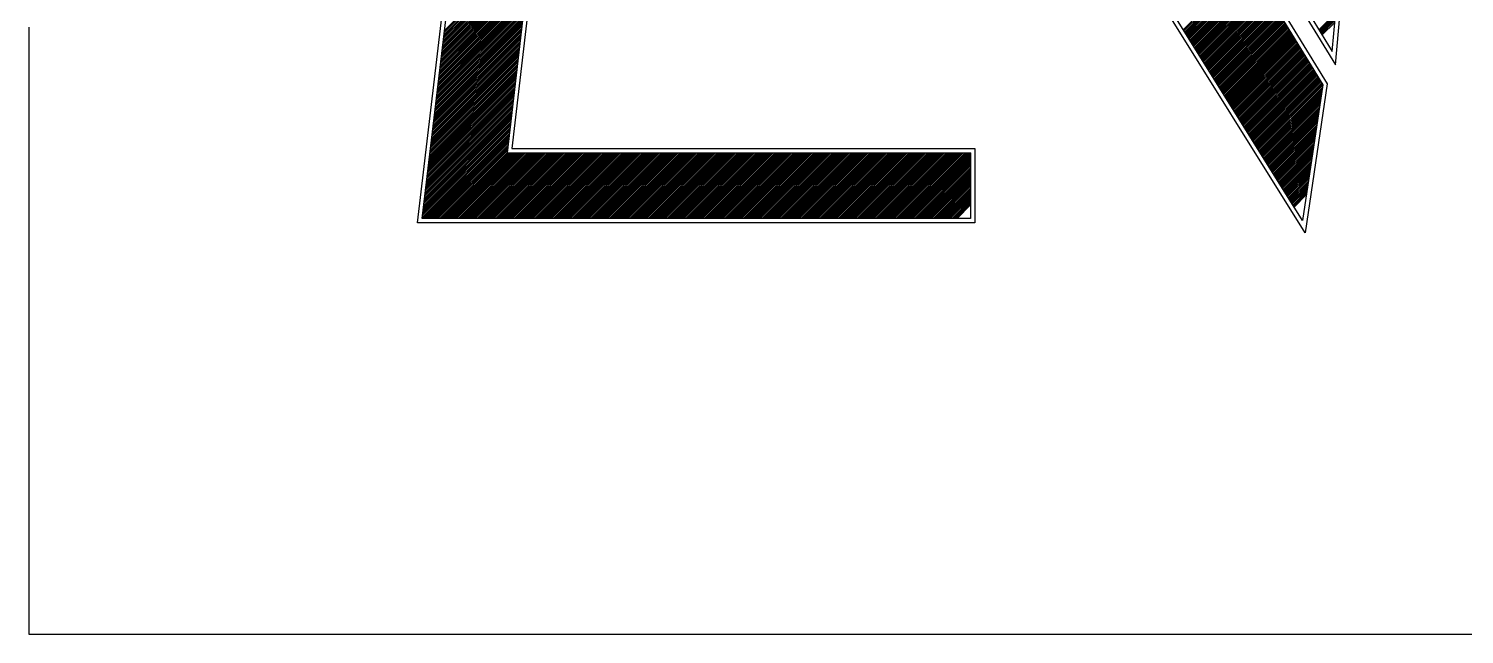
# Model space of a CAD drawing. Extents: x 3196 to 9141, y -1880 to 2325.
# Drawn here: x 8795 to 8854.8, y -1244.6 to -1219.4 of the extents above; entities that cross this region are included whole.
import ezdxf

# ---------------------------------------------------------------- set-up
doc = ezdxf.new("R2010")
doc.units = 0
doc.header["$MEASUREMENT"] = 0
doc.layers.add('1', color=1, linetype='CONTINUOUS')
doc.layers.add('10', color=10, linetype='CONTINUOUS')

msp = doc.modelspace()

# ---------------------------------------------------------------- linework, layer by layer
at = {"layer": '1', "linetype": 'Continuous'}
for p, q in [((8812.315568, -1219.510185), (8815.942968, -1215.882785)), ((8812.325068, -1219.429985), (8815.952318, -1215.802735)), ((8812.239468, -1220.151935), (8815.868218, -1216.523185)), ((8812.249018, -1220.071735), (8815.877568, -1216.443135)), ((8812.258518, -1219.991485), (8815.886918, -1216.363085)), ((8812.268018, -1219.911285), (8815.896268, -1216.283035)), ((8812.277518, -1219.831035), (8815.905618, -1216.202985)), ((8812.287018, -1219.750835), (8815.914918, -1216.122935)), ((8812.296518, -1219.670635), (8815.924268, -1216.042885)), ((8812.306068, -1219.590385), (8815.933618, -1215.962835)), ((8812.172918, -1220.713485), (8815.802818, -1217.083585)), ((8812.182418, -1220.633235), (8815.812168, -1217.003535)), ((8812.191968, -1220.553035), (8815.821518, -1216.923485)), ((8812.201468, -1220.472785), (8815.830868, -1216.843435)), ((8812.210968, -1220.392585), (8815.840168, -1216.763385)), ((8812.220468, -1220.312385), (8815.849518, -1216.683285)), ((8812.229968, -1220.232135), (8815.858868, -1216.603235)), ((8843.123268, -1219.390935), (8845.854968, -1216.659185)), ((8843.150418, -1219.434485), (8845.881818, -1216.703085)), ((8843.177568, -1219.478035), (8845.908618, -1216.746985)), ((8843.204718, -1219.521585), (8845.935418, -1216.790885)), ((8843.231868, -1219.565135), (8845.962268, -1216.834735)), ((8843.259068, -1219.608685), (8845.989068, -1216.878635)), ((8843.286218, -1219.652235), (8846.015868, -1216.922535)), ((8843.313368, -1219.695785), (8846.042718, -1216.966435)), ((8843.340518, -1219.739335), (8846.069518, -1217.010335)), ((8843.367668, -1219.782885), (8846.096318, -1217.054235)), ((8843.394818, -1219.826435), (8846.123168, -1217.098135)), ((8812.096868, -1221.355185), (8815.728068, -1217.723985)), ((8812.106368, -1221.274985), (8815.737418, -1217.643935)), ((8812.115868, -1221.194785), (8815.746768, -1217.563885)), ((8812.125418, -1221.114535), (8815.756118, -1217.483835)), ((8812.134918, -1221.034335), (8815.765468, -1217.403785)), ((8812.144418, -1220.954135), (8815.774768, -1217.323735)), ((8812.153918, -1220.873885), (8815.784118, -1217.243685)), ((8812.163418, -1220.793685), (8815.793468, -1217.163635)), ((8843.422018, -1219.869985), (8846.149968, -1217.142035)), ((8843.449168, -1219.913535), (8846.176768, -1217.185935)), ((8843.476318, -1219.957085), (8846.203618, -1217.229785)), ((8843.503468, -1220.000635), (8846.230418, -1217.273685)), ((8843.530618, -1220.044185), (8846.257218, -1217.317585)), ((8843.557768, -1220.087735), (8846.284068, -1217.361485)), ((8843.584918, -1220.131285), (8846.310868, -1217.405385)), ((8843.612118, -1220.174885), (8846.337668, -1217.449285)), ((8843.639268, -1220.218435), (8846.364518, -1217.493185)), ((8843.666418, -1220.261985), (8846.391318, -1217.537085)), ((8843.693568, -1220.305535), (8846.418118, -1217.580935)), ((8843.720718, -1220.349085), (8846.444968, -1217.624835)), ((8843.747868, -1220.392635), (8846.471768, -1217.668735)), ((8843.775068, -1220.436185), (8846.498568, -1217.712635)), ((8812.030318, -1221.916735), (8815.662668, -1218.284385)), ((8812.039818, -1221.836535), (8815.672018, -1218.204335)), ((8812.049318, -1221.756285), (8815.681368, -1218.124285)), ((8812.058818, -1221.676085), (8815.690718, -1218.044235)), ((8812.068368, -1221.595885), (8815.700018, -1217.964185)), ((8812.077868, -1221.515635), (8815.709368, -1217.884135)), ((8812.087368, -1221.435435), (8815.718718, -1217.804085)), ((8843.802218, -1220.479735), (8846.525418, -1217.756535)), ((8843.829368, -1220.523285), (8846.552218, -1217.800435)), ((8843.856518, -1220.566835), (8846.579018, -1217.844335)), ((8843.883668, -1220.610385), (8846.605868, -1217.888235)), ((8843.910818, -1220.653935), (8846.632668, -1217.932135)), ((8843.938018, -1220.697485), (8846.659468, -1217.975985)), ((8843.965168, -1220.741035), (8846.686318, -1218.019885)), ((8843.992318, -1220.784585), (8846.713118, -1218.063785)), ((8844.019468, -1220.828135), (8846.739918, -1218.107685)), ((8844.046618, -1220.871685), (8846.766768, -1218.151585)), ((8844.073768, -1220.915235), (8846.793568, -1218.195485)), ((8844.100918, -1220.958835), (8846.820368, -1218.239385)), ((8844.128118, -1221.002385), (8846.847218, -1218.283285)), ((8811.963768, -1222.478285), (8815.597268, -1218.844785)), ((8811.973268, -1222.398035), (8815.606618, -1218.764735)), ((8811.982768, -1222.317835), (8815.615968, -1218.684635)), ((8811.992268, -1222.237635), (8815.625318, -1218.604585)), ((8812.001768, -1222.157385), (8815.634618, -1218.524535)), ((8812.011318, -1222.077185), (8815.643968, -1218.444485)), ((8812.020818, -1221.996935), (8815.653318, -1218.364435)), ((8844.155268, -1221.045935), (8846.874018, -1218.327185)), ((8844.182418, -1221.089485), (8846.900818, -1218.371035)), ((8844.209568, -1221.133035), (8846.927668, -1218.414935)), ((8844.236718, -1221.176585), (8846.954468, -1218.458835)), ((8844.263868, -1221.220135), (8846.981268, -1218.502735)), ((8844.291068, -1221.263685), (8847.008068, -1218.546635)), ((8844.318218, -1221.307235), (8847.034918, -1218.590535)), ((8844.345368, -1221.350785), (8847.061718, -1218.634435)), ((8844.372518, -1221.394335), (8847.088518, -1218.678335)), ((8844.399668, -1221.437885), (8847.115368, -1218.722235)), ((8844.426818, -1221.481435), (8847.142168, -1218.766085)), ((8844.454018, -1221.524985), (8847.168968, -1218.809985)), ((8844.481168, -1221.568535), (8847.195818, -1218.853885)), ((8844.508318, -1221.612085), (8847.222618, -1218.897785)), ((8848.775818, -1219.395185), (8849.469618, -1218.701385)), ((8848.802718, -1219.439035), (8849.462868, -1218.778885)), ((8848.829618, -1219.482835), (8849.456118, -1218.856335)), ((8811.887718, -1223.120035), (8815.522518, -1219.485185)), ((8811.897218, -1223.039785), (8815.531868, -1219.405135)), ((8811.906718, -1222.959585), (8815.541218, -1219.325085)), ((8811.916218, -1222.879385), (8815.550568, -1219.245035)), ((8811.925718, -1222.799135), (8815.559868, -1219.164985)), ((8811.935218, -1222.718935), (8815.569218, -1219.084935)), ((8811.944768, -1222.638685), (8815.578568, -1219.004885)), ((8811.954268, -1222.558485), (8815.587918, -1218.924835)), ((8844.535468, -1221.655635), (8847.249418, -1218.941685)), ((8844.562618, -1221.699185), (8847.276268, -1218.985585)), ((8844.589768, -1221.742785), (8847.303068, -1219.029485)), ((8844.616968, -1221.786335), (8847.329868, -1219.073385)), ((8844.644118, -1221.829885), (8847.356718, -1219.117285)), ((8844.671268, -1221.873435), (8847.383518, -1219.161135)), ((8844.698418, -1221.916985), (8847.410318, -1219.205035)), ((8844.725568, -1221.960535), (8847.437168, -1219.248935)), ((8844.752718, -1222.004085), (8847.463968, -1219.292835)), ((8844.779868, -1222.047635), (8847.490768, -1219.336735)), ((8844.807068, -1222.091185), (8847.517618, -1219.380635)), ((8844.834218, -1222.134735), (8847.544418, -1219.424535)), ((8844.861368, -1222.178285), (8847.571218, -1219.468435)), ((8844.888518, -1222.221835), (8847.598068, -1219.512335)), ((8848.856468, -1219.526685), (8849.449368, -1218.933835)), ((8848.883368, -1219.570485), (8849.442568, -1219.011285)), ((8848.910268, -1219.614335), (8849.435818, -1219.088735)), ((8811.821168, -1223.681535), (8815.457118, -1220.045585)), ((8811.830668, -1223.601335), (8815.466468, -1219.965535)), ((8811.840168, -1223.521085), (8815.475818, -1219.885485)), ((8811.849668, -1223.440885), (8815.485168, -1219.805435)), ((8811.859168, -1223.360685), (8815.494468, -1219.725335)), ((8811.868668, -1223.280435), (8815.503818, -1219.645285)), ((8811.878168, -1223.200235), (8815.513168, -1219.565235)), ((8844.915668, -1222.265385), (8847.624868, -1219.556185)), ((8844.942818, -1222.308935), (8847.651668, -1219.600085)), ((8844.970018, -1222.352485), (8847.678518, -1219.643985)), ((8844.997168, -1222.396035), (8847.705318, -1219.687885)), ((8845.024318, -1222.439585), (8847.732118, -1219.731785)), ((8845.051468, -1222.483135), (8847.758968, -1219.775685)), ((8845.078618, -1222.526735), (8847.785768, -1219.819585)), ((8845.105768, -1222.570285), (8847.812568, -1219.863485)), ((8845.132968, -1222.613835), (8847.839418, -1219.907385)), ((8845.160118, -1222.657385), (8847.866218, -1219.951235)), ((8845.187268, -1222.700935), (8847.893018, -1219.995135)), ((8845.214418, -1222.744485), (8847.919868, -1220.039035)), ((8845.241568, -1222.788035), (8847.946668, -1220.082935)), ((8811.745068, -1224.323285), (8815.382368, -1220.685985)), ((8811.754568, -1224.243085), (8815.391718, -1220.605935)), ((8811.764118, -1224.162835), (8815.401068, -1220.525885)), ((8811.773618, -1224.082635), (8815.410418, -1220.445835)), ((8811.783118, -1224.002435), (8815.419718, -1220.365785)), ((8811.792618, -1223.922185), (8815.429068, -1220.285735)), ((8811.802118, -1223.841985), (8815.438418, -1220.205685)), ((8811.811618, -1223.761785), (8815.447768, -1220.125635)), ((8845.268718, -1222.831585), (8847.973468, -1220.126835)), ((8845.295868, -1222.875135), (8848.000318, -1220.170735)), ((8845.323068, -1222.918685), (8848.027118, -1220.214635)), ((8845.350218, -1222.962235), (8848.053918, -1220.258535)), ((8845.377368, -1223.005785), (8848.080768, -1220.302435)), ((8845.404518, -1223.049335), (8848.107568, -1220.346285)), ((8845.431668, -1223.092885), (8848.134368, -1220.390185)), ((8845.458818, -1223.136435), (8848.161168, -1220.434085)), ((8845.486018, -1223.179985), (8848.188018, -1220.477985)), ((8845.513168, -1223.223535), (8848.214818, -1220.521885)), ((8845.540318, -1223.267085), (8848.241618, -1220.565785)), ((8845.567468, -1223.310685), (8848.268468, -1220.609685)), ((8845.594618, -1223.354235), (8848.295268, -1220.653585)), ((8845.621768, -1223.397785), (8848.322068, -1220.697485)), ((8811.678518, -1224.884835), (8815.316968, -1221.246385)), ((8811.688018, -1224.804585), (8815.326318, -1221.166335)), ((8811.697518, -1224.724385), (8815.335668, -1221.086285)), ((8811.707068, -1224.644185), (8815.345018, -1221.006235)), ((8811.716568, -1224.563935), (8815.354318, -1220.926185)), ((8811.726068, -1224.483735), (8815.363668, -1220.846135)), ((8811.735568, -1224.403535), (8815.373018, -1220.766085)), ((8845.648968, -1223.441335), (8848.348918, -1220.741335)), ((8845.676118, -1223.484885), (8848.375718, -1220.785235)), ((8845.703268, -1223.528435), (8848.402518, -1220.829135)), ((8845.730418, -1223.571985), (8848.429368, -1220.873035)), ((8845.757568, -1223.615535), (8848.456168, -1220.916935)), ((8845.784718, -1223.659085), (8848.482968, -1220.960835)), ((8845.811868, -1223.702635), (8848.509818, -1221.004735)), ((8845.839068, -1223.746185), (8848.536618, -1221.048635)), ((8845.866218, -1223.789735), (8848.563418, -1221.092535)), ((8845.893368, -1223.833285), (8848.590268, -1221.136385)), ((8845.920518, -1223.876835), (8848.617068, -1221.180285)), ((8845.947668, -1223.920385), (8848.643868, -1221.224185)), ((8845.974818, -1223.963935), (8848.670718, -1221.268085)), ((8846.002018, -1224.007485), (8848.697518, -1221.311985)), ((8811.602468, -1225.526585), (8815.242218, -1221.886835)), ((8811.611968, -1225.446335), (8815.251568, -1221.806785)), ((8811.621468, -1225.366135), (8815.260918, -1221.726685)), ((8811.630968, -1225.285935), (8815.270268, -1221.646635)), ((8811.640518, -1225.205685), (8815.279568, -1221.566585)), ((8811.650018, -1225.125485), (8815.288918, -1221.486535)), ((8811.659518, -1225.045285), (8815.298268, -1221.406485)), ((8811.669018, -1224.965035), (8815.307618, -1221.326435)), ((8846.029168, -1224.051035), (8848.724318, -1221.355885)), ((8846.056318, -1224.094635), (8848.751168, -1221.399785)), ((8846.083468, -1224.138185), (8848.777968, -1221.443685)), ((8846.110618, -1224.181735), (8848.804768, -1221.487585)), ((8846.137768, -1224.225285), (8848.831618, -1221.531435)), ((8846.164968, -1224.268835), (8848.858418, -1221.575335)), ((8846.192118, -1224.312385), (8848.885218, -1221.619235)), ((8846.219268, -1224.355935), (8848.912068, -1221.663135)), ((8846.246418, -1224.399485), (8848.938868, -1221.707035)), ((8846.273568, -1224.443035), (8848.915168, -1221.801435)), ((8846.300718, -1224.486585), (8848.902768, -1221.884535)), ((8811.535918, -1226.088085), (8815.176818, -1222.447185)), ((8811.545418, -1226.007885), (8815.186168, -1222.367135)), ((8811.554918, -1225.927685), (8815.195518, -1222.287085)), ((8811.564418, -1225.847435), (8815.204868, -1222.207035)), ((8811.573918, -1225.767235), (8815.214168, -1222.126985)), ((8811.583468, -1225.687035), (8815.223518, -1222.046935)), ((8811.592968, -1225.606785), (8815.232868, -1221.966885)), ((8846.327868, -1224.530135), (8848.890368, -1221.967635)), ((8846.355068, -1224.573685), (8848.877968, -1222.050785)), ((8846.382218, -1224.617235), (8848.865568, -1222.133885)), ((8846.409368, -1224.660785), (8848.853168, -1222.216985)), ((8846.436518, -1224.704335), (8848.840768, -1222.300085)), ((8846.463668, -1224.747885), (8848.828418, -1222.383185)), ((8846.490818, -1224.791435), (8848.816018, -1222.466285)), ((8811.459868, -1226.729835), (8815.102068, -1223.087635)), ((8811.469368, -1226.649635), (8815.111418, -1223.007585)), ((8811.478868, -1226.569435), (8815.120768, -1222.927535)), ((8811.488368, -1226.489185), (8815.130118, -1222.847485)), ((8811.497868, -1226.408985), (8815.139418, -1222.767435)), ((8811.507368, -1226.328735), (8815.148768, -1222.687335)), ((8811.516868, -1226.248535), (8815.158118, -1222.607285)), ((8811.526418, -1226.168335), (8815.167468, -1222.527235)), ((8846.518018, -1224.834985), (8848.803618, -1222.549385)), ((8846.545168, -1224.878585), (8848.791218, -1222.632485)), ((8846.572318, -1224.922135), (8848.778818, -1222.715585)), ((8846.599468, -1224.965685), (8848.766418, -1222.798735)), ((8846.626618, -1225.009235), (8848.754018, -1222.881835)), ((8846.653768, -1225.052785), (8848.741618, -1222.964935)), ((8846.680968, -1225.096335), (8848.729218, -1223.048035)), ((8811.402818, -1227.211185), (8815.046018, -1223.567935)), ((8811.412318, -1227.130935), (8815.055368, -1223.487885)), ((8811.416868, -1227.267785), (8815.036668, -1223.647985)), ((8811.421818, -1227.050735), (8815.064718, -1223.407835)), ((8811.431318, -1226.970485), (8815.074018, -1223.327785)), ((8811.440818, -1226.890285), (8815.083368, -1223.247735)), ((8811.450318, -1226.810085), (8815.092718, -1223.167685)), ((8846.708118, -1225.139885), (8848.716818, -1223.131135)), ((8846.735268, -1225.183435), (8848.704468, -1223.214235)), ((8846.762418, -1225.226985), (8848.692068, -1223.297335)), ((8846.789568, -1225.270535), (8848.679668, -1223.380435)), ((8846.816718, -1225.314085), (8848.667268, -1223.463535)), ((8846.843868, -1225.357635), (8848.654868, -1223.546685)), ((8846.871068, -1225.401185), (8848.642468, -1223.629785)), ((8811.487568, -1227.267785), (8815.027318, -1223.728035)), ((8811.558318, -1227.267785), (8815.017968, -1223.808135)), ((8811.629018, -1227.267785), (8815.008618, -1223.888185)), ((8811.699718, -1227.267785), (8814.999318, -1223.968235)), ((8811.770418, -1227.267785), (8814.989968, -1224.048285)), ((8811.841168, -1227.267785), (8814.980618, -1224.128335)), ((8811.911868, -1227.267785), (8814.971268, -1224.208385)), ((8811.982568, -1227.267785), (8814.961918, -1224.288435)), ((8846.898218, -1225.444735), (8848.630068, -1223.712885)), ((8846.925368, -1225.488285), (8848.617668, -1223.795985)), ((8846.952518, -1225.531835), (8848.605268, -1223.879085)), ((8846.979668, -1225.575385), (8848.592868, -1223.962185)), ((8847.006818, -1225.618935), (8848.580518, -1224.045285)), ((8847.034018, -1225.662485), (8848.568118, -1224.128385)), ((8847.061168, -1225.706085), (8848.555718, -1224.211535)), ((8847.088318, -1225.749635), (8848.543318, -1224.294635)), ((8812.053268, -1227.267785), (8814.952568, -1224.368485)), ((8812.123968, -1227.267785), (8814.943218, -1224.448535)), ((8812.194718, -1227.267785), (8814.933868, -1224.528585)), ((8812.265418, -1227.267785), (8814.999368, -1224.533835)), ((8812.336118, -1227.267785), (8815.070068, -1224.533835)), ((8812.406818, -1227.267785), (8815.140768, -1224.533835)), ((8812.477518, -1227.267785), (8815.211468, -1224.533835)), ((8812.548268, -1227.267785), (8815.282168, -1224.533835)), ((8812.618968, -1227.267785), (8815.352918, -1224.533835)), ((8812.689668, -1227.267785), (8815.423618, -1224.533835)), ((8812.760368, -1227.267785), (8815.494318, -1224.533835)), ((8812.831118, -1227.267785), (8815.565018, -1224.533835)), ((8812.901818, -1227.267785), (8815.635718, -1224.533835)), ((8812.972518, -1227.267785), (8815.706468, -1224.533835)), ((8813.043218, -1227.267785), (8815.777168, -1224.533835)), ((8813.113918, -1227.267785), (8815.847868, -1224.533835)), ((8813.184668, -1227.267785), (8815.918568, -1224.533835)), ((8813.255368, -1227.267785), (8815.989318, -1224.533835)), ((8813.326068, -1227.267785), (8816.060018, -1224.533835)), ((8813.396768, -1227.267785), (8816.130718, -1224.533835)), ((8813.467468, -1227.267785), (8816.201418, -1224.533835)), ((8813.538218, -1227.267785), (8816.272118, -1224.533835)), ((8813.608918, -1227.267785), (8816.342868, -1224.533835)), ((8813.679618, -1227.267785), (8816.413568, -1224.533835)), ((8813.750318, -1227.267785), (8816.484268, -1224.533835)), ((8813.821018, -1227.267785), (8816.554968, -1224.533835)), ((8813.891768, -1227.267785), (8816.625668, -1224.533835)), ((8813.962468, -1227.267785), (8816.696418, -1224.533835)), ((8814.033168, -1227.267785), (8816.767118, -1224.533835)), ((8814.103868, -1227.267785), (8816.837818, -1224.533835)), ((8814.174618, -1227.267785), (8816.908518, -1224.533835)), ((8814.245318, -1227.267785), (8816.979268, -1224.533835)), ((8814.316018, -1227.267785), (8817.049968, -1224.533835)), ((8814.386718, -1227.267785), (8817.120668, -1224.533835)), ((8814.457418, -1227.267785), (8817.191368, -1224.533835)), ((8814.528168, -1227.267785), (8817.262068, -1224.533835)), ((8814.598868, -1227.267785), (8817.332818, -1224.533835)), ((8814.669568, -1227.267785), (8817.403518, -1224.533835)), ((8814.740268, -1227.267785), (8817.474218, -1224.533835)), ((8814.810968, -1227.267785), (8817.544918, -1224.533835)), ((8814.881718, -1227.267785), (8817.615618, -1224.533835)), ((8814.952418, -1227.267785), (8817.686368, -1224.533835)), ((8815.023118, -1227.267785), (8817.757068, -1224.533835)), ((8815.093818, -1227.267785), (8817.827768, -1224.533835)), ((8815.164568, -1227.267785), (8817.898468, -1224.533835)), ((8815.235268, -1227.267785), (8817.969168, -1224.533835)), ((8815.305968, -1227.267785), (8818.039918, -1224.533835)), ((8815.376668, -1227.267785), (8818.110618, -1224.533835)), ((8815.447368, -1227.267785), (8818.181318, -1224.533835)), ((8815.518118, -1227.267785), (8818.252018, -1224.533835)), ((8815.588818, -1227.267785), (8818.322768, -1224.533835)), ((8815.659518, -1227.267785), (8818.393468, -1224.533835)), ((8815.730218, -1227.267785), (8818.464168, -1224.533835)), ((8815.800918, -1227.267785), (8818.534868, -1224.533835)), ((8815.871668, -1227.267785), (8818.605568, -1224.533835)), ((8815.942368, -1227.267785), (8818.676318, -1224.533835)), ((8816.013068, -1227.267785), (8818.747018, -1224.533835)), ((8816.083768, -1227.267785), (8818.817718, -1224.533835)), ((8816.154518, -1227.267785), (8818.888418, -1224.533835)), ((8816.225218, -1227.267785), (8818.959118, -1224.533835)), ((8816.295918, -1227.267785), (8819.029868, -1224.533835)), ((8816.366618, -1227.267785), (8819.100568, -1224.533835)), ((8816.437318, -1227.267785), (8819.171268, -1224.533835)), ((8816.508068, -1227.267785), (8819.241968, -1224.533835)), ((8816.578768, -1227.267785), (8819.312718, -1224.533835)), ((8816.649468, -1227.267785), (8819.383418, -1224.533835)), ((8816.720168, -1227.267785), (8819.454118, -1224.533835)), ((8816.790868, -1227.267785), (8819.524818, -1224.533835)), ((8816.861618, -1227.267785), (8819.595518, -1224.533835)), ((8816.932318, -1227.267785), (8819.666268, -1224.533835)), ((8817.003018, -1227.267785), (8819.736968, -1224.533835)), ((8817.073718, -1227.267785), (8819.807668, -1224.533835)), ((8817.144468, -1227.267785), (8819.878368, -1224.533835)), ((8817.215168, -1227.267785), (8819.949068, -1224.533835)), ((8817.285868, -1227.267785), (8820.019818, -1224.533835)), ((8817.356568, -1227.267785), (8820.090518, -1224.533835)), ((8817.427268, -1227.267785), (8820.161218, -1224.533835)), ((8817.498018, -1227.267785), (8820.231918, -1224.533835)), ((8817.568718, -1227.267785), (8820.302668, -1224.533835)), ((8817.639418, -1227.267785), (8820.373368, -1224.533835)), ((8817.710118, -1227.267785), (8820.444068, -1224.533835)), ((8817.780818, -1227.267785), (8820.514768, -1224.533835)), ((8817.851568, -1227.267785), (8820.585468, -1224.533835)), ((8817.922268, -1227.267785), (8820.656218, -1224.533835)), ((8817.992968, -1227.267785), (8820.726918, -1224.533835)), ((8818.063668, -1227.267785), (8820.797618, -1224.533835)), ((8818.134418, -1227.267785), (8820.868318, -1224.533835)), ((8818.205118, -1227.267785), (8820.939018, -1224.533835)), ((8818.275818, -1227.267785), (8821.009768, -1224.533835)), ((8818.346518, -1227.267785), (8821.080468, -1224.533835)), ((8818.417218, -1227.267785), (8821.151168, -1224.533835)), ((8818.487968, -1227.267785), (8821.221868, -1224.533835)), ((8818.558668, -1227.267785), (8821.292618, -1224.533835)), ((8818.629368, -1227.267785), (8821.363318, -1224.533835)), ((8818.700068, -1227.267785), (8821.434018, -1224.533835)), ((8818.770768, -1227.267785), (8821.504718, -1224.533835)), ((8818.841518, -1227.267785), (8821.575418, -1224.533835)), ((8818.912218, -1227.267785), (8821.646168, -1224.533835)), ((8818.982918, -1227.267785), (8821.716868, -1224.533835)), ((8819.053618, -1227.267785), (8821.787568, -1224.533835)), ((8819.124368, -1227.267785), (8821.858268, -1224.533835)), ((8819.195068, -1227.267785), (8821.928968, -1224.533835)), ((8819.265768, -1227.267785), (8821.999718, -1224.533835)), ((8819.336468, -1227.267785), (8822.070418, -1224.533835)), ((8819.407168, -1227.267785), (8822.141118, -1224.533835)), ((8819.477918, -1227.267785), (8822.211818, -1224.533835)), ((8819.548618, -1227.267785), (8822.282568, -1224.533835)), ((8819.619318, -1227.267785), (8822.353268, -1224.533835)), ((8819.690018, -1227.267785), (8822.423968, -1224.533835)), ((8819.760718, -1227.267785), (8822.494668, -1224.533835)), ((8819.831468, -1227.267785), (8822.565368, -1224.533835)), ((8819.902168, -1227.267785), (8822.636118, -1224.533835)), ((8819.972868, -1227.267785), (8822.706818, -1224.533835)), ((8820.043568, -1227.267785), (8822.777518, -1224.533835)), ((8820.114268, -1227.267785), (8822.848218, -1224.533835)), ((8820.185018, -1227.267785), (8822.918918, -1224.533835)), ((8820.255718, -1227.267785), (8822.989668, -1224.533835)), ((8820.326418, -1227.267785), (8823.060368, -1224.533835)), ((8820.397118, -1227.267785), (8823.131068, -1224.533835)), ((8820.467868, -1227.267785), (8823.201768, -1224.533835)), ((8820.538568, -1227.267785), (8823.272518, -1224.533835)), ((8820.609268, -1227.267785), (8823.343218, -1224.533835)), ((8820.679968, -1227.267785), (8823.413918, -1224.533835)), ((8820.750668, -1227.267785), (8823.484618, -1224.533835)), ((8820.821418, -1227.267785), (8823.555318, -1224.533835)), ((8820.892118, -1227.267785), (8823.626068, -1224.533835)), ((8820.962818, -1227.267785), (8823.696768, -1224.533835)), ((8821.033518, -1227.267785), (8823.767468, -1224.533835)), ((8821.104218, -1227.267785), (8823.838168, -1224.533835)), ((8821.174968, -1227.267785), (8823.908868, -1224.533835)), ((8821.245668, -1227.267785), (8823.979618, -1224.533835)), ((8821.316368, -1227.267785), (8824.050318, -1224.533835)), ((8821.387068, -1227.267785), (8824.121018, -1224.533835)), ((8821.457818, -1227.267785), (8824.191718, -1224.533835)), ((8821.528518, -1227.267785), (8824.262468, -1224.533835)), ((8821.599218, -1227.267785), (8824.333168, -1224.533835)), ((8821.669918, -1227.267785), (8824.403868, -1224.533835)), ((8821.740618, -1227.267785), (8824.474568, -1224.533835)), ((8821.811368, -1227.267785), (8824.545268, -1224.533835)), ((8821.882068, -1227.267785), (8824.616018, -1224.533835)), ((8821.952768, -1227.267785), (8824.686718, -1224.533835)), ((8822.023468, -1227.267785), (8824.757418, -1224.533835)), ((8822.094168, -1227.267785), (8824.828118, -1224.533835)), ((8822.164918, -1227.267785), (8824.898818, -1224.533835)), ((8822.235618, -1227.267785), (8824.969568, -1224.533835)), ((8822.306318, -1227.267785), (8825.040268, -1224.533835)), ((8822.377018, -1227.267785), (8825.110968, -1224.533835)), ((8822.447768, -1227.267785), (8825.181668, -1224.533835)), ((8822.518468, -1227.267785), (8825.252368, -1224.533835)), ((8822.589168, -1227.267785), (8825.323118, -1224.533835)), ((8822.659868, -1227.267785), (8825.393818, -1224.533835)), ((8822.730568, -1227.267785), (8825.464518, -1224.533835)), ((8822.801318, -1227.267785), (8825.535218, -1224.533835)), ((8822.872018, -1227.267785), (8825.605968, -1224.533835)), ((8822.942718, -1227.267785), (8825.676668, -1224.533835)), ((8823.013418, -1227.267785), (8825.747368, -1224.533835)), ((8823.084118, -1227.267785), (8825.818068, -1224.533835)), ((8823.154868, -1227.267785), (8825.888768, -1224.533835)), ((8823.225568, -1227.267785), (8825.959518, -1224.533835)), ((8823.296268, -1227.267785), (8826.030218, -1224.533835)), ((8823.366968, -1227.267785), (8826.100918, -1224.533835)), ((8823.437718, -1227.267785), (8826.171618, -1224.533835)), ((8823.508418, -1227.267785), (8826.242318, -1224.533835)), ((8823.579118, -1227.267785), (8826.313068, -1224.533835)), ((8823.649818, -1227.267785), (8826.383768, -1224.533835)), ((8823.720518, -1227.267785), (8826.454468, -1224.533835)), ((8823.791268, -1227.267785), (8826.525168, -1224.533835)), ((8823.861968, -1227.267785), (8826.595918, -1224.533835)), ((8823.932668, -1227.267785), (8826.666618, -1224.533835)), ((8824.003368, -1227.267785), (8826.737318, -1224.533835)), ((8824.074068, -1227.267785), (8826.808018, -1224.533835)), ((8824.144818, -1227.267785), (8826.878718, -1224.533835)), ((8824.215518, -1227.267785), (8826.949468, -1224.533835)), ((8824.286218, -1227.267785), (8827.020168, -1224.533835)), ((8824.356918, -1227.267785), (8827.090868, -1224.533835)), ((8824.427668, -1227.267785), (8827.161568, -1224.533835)), ((8824.498368, -1227.267785), (8827.232268, -1224.533835)), ((8824.569068, -1227.267785), (8827.303018, -1224.533835)), ((8824.639768, -1227.267785), (8827.373718, -1224.533835)), ((8824.710468, -1227.267785), (8827.444418, -1224.533835)), ((8824.781218, -1227.267785), (8827.515118, -1224.533835)), ((8824.851918, -1227.267785), (8827.585868, -1224.533835)), ((8824.922618, -1227.267785), (8827.656568, -1224.533835)), ((8824.993318, -1227.267785), (8827.727268, -1224.533835)), ((8825.064018, -1227.267785), (8827.797968, -1224.533835)), ((8825.134768, -1227.267785), (8827.868668, -1224.533835)), ((8825.205468, -1227.267785), (8827.939418, -1224.533835)), ((8825.276168, -1227.267785), (8828.010118, -1224.533835)), ((8825.346868, -1227.267785), (8828.080818, -1224.533835)), ((8825.417618, -1227.267785), (8828.151518, -1224.533835)), ((8825.488318, -1227.267785), (8828.222218, -1224.533835)), ((8825.559018, -1227.267785), (8828.292968, -1224.533835)), ((8825.629718, -1227.267785), (8828.363668, -1224.533835)), ((8825.700418, -1227.267785), (8828.434368, -1224.533835)), ((8825.771168, -1227.267785), (8828.505068, -1224.533835)), ((8825.841868, -1227.267785), (8828.575818, -1224.533835)), ((8825.912568, -1227.267785), (8828.646518, -1224.533835)), ((8825.983268, -1227.267785), (8828.717218, -1224.533835)), ((8826.053968, -1227.267785), (8828.787918, -1224.533835)), ((8826.124718, -1227.267785), (8828.858618, -1224.533835)), ((8826.195418, -1227.267785), (8828.929368, -1224.533835)), ((8826.266118, -1227.267785), (8829.000068, -1224.533835)), ((8826.336818, -1227.267785), (8829.070768, -1224.533835)), ((8826.407568, -1227.267785), (8829.141468, -1224.533835)), ((8826.478268, -1227.267785), (8829.212168, -1224.533835)), ((8826.548968, -1227.267785), (8829.282918, -1224.533835)), ((8826.619668, -1227.267785), (8829.353618, -1224.533835)), ((8826.690368, -1227.267785), (8829.424318, -1224.533835)), ((8826.761118, -1227.267785), (8829.495018, -1224.533835)), ((8826.831818, -1227.267785), (8829.565768, -1224.533835)), ((8826.902518, -1227.267785), (8829.636468, -1224.533835)), ((8826.973218, -1227.267785), (8829.707168, -1224.533835)), ((8827.043918, -1227.267785), (8829.777868, -1224.533835)), ((8827.114668, -1227.267785), (8829.848568, -1224.533835)), ((8827.185368, -1227.267785), (8829.919318, -1224.533835)), ((8827.256068, -1227.267785), (8829.990018, -1224.533835)), ((8827.326768, -1227.267785), (8830.060718, -1224.533835)), ((8827.397468, -1227.267785), (8830.131418, -1224.533835)), ((8827.468218, -1227.267785), (8830.202118, -1224.533835)), ((8827.538918, -1227.267785), (8830.272868, -1224.533835)), ((8827.609618, -1227.267785), (8830.343568, -1224.533835)), ((8827.680318, -1227.267785), (8830.414268, -1224.533835)), ((8827.751068, -1227.267785), (8830.484968, -1224.533835)), ((8827.821768, -1227.267785), (8830.555718, -1224.533835)), ((8827.892468, -1227.267785), (8830.626418, -1224.533835)), ((8827.963168, -1227.267785), (8830.697118, -1224.533835)), ((8828.033868, -1227.267785), (8830.767818, -1224.533835)), ((8828.104618, -1227.267785), (8830.838518, -1224.533835)), ((8828.175318, -1227.267785), (8830.909268, -1224.533835)), ((8828.246018, -1227.267785), (8830.979968, -1224.533835)), ((8828.316718, -1227.267785), (8831.050668, -1224.533835)), ((8828.387418, -1227.267785), (8831.121368, -1224.533835)), ((8828.458168, -1227.267785), (8831.192068, -1224.533835)), ((8828.528868, -1227.267785), (8831.262818, -1224.533835)), ((8828.599568, -1227.267785), (8831.333518, -1224.533835)), ((8828.670268, -1227.267785), (8831.404218, -1224.533835)), ((8828.741018, -1227.267785), (8831.474918, -1224.533835)), ((8828.811718, -1227.267785), (8831.545618, -1224.533835)), ((8828.882418, -1227.267785), (8831.616368, -1224.533835)), ((8828.953118, -1227.267785), (8831.687068, -1224.533835)), ((8829.023818, -1227.267785), (8831.757768, -1224.533835)), ((8829.094568, -1227.267785), (8831.828468, -1224.533835)), ((8829.165268, -1227.267785), (8831.899218, -1224.533835)), ((8829.235968, -1227.267785), (8831.969918, -1224.533835)), ((8829.306668, -1227.267785), (8832.040618, -1224.533835)), ((8829.377368, -1227.267785), (8832.111318, -1224.533835)), ((8829.448118, -1227.267785), (8832.182018, -1224.533835)), ((8829.518818, -1227.267785), (8832.252768, -1224.533835)), ((8829.589518, -1227.267785), (8832.323468, -1224.533835)), ((8829.660218, -1227.267785), (8832.394168, -1224.533835)), ((8829.730968, -1227.267785), (8832.464868, -1224.533835)), ((8829.801668, -1227.267785), (8832.535568, -1224.533835)), ((8829.872368, -1227.267785), (8832.606318, -1224.533835)), ((8829.943068, -1227.267785), (8832.677018, -1224.533835)), ((8830.013768, -1227.267785), (8832.747718, -1224.533835)), ((8830.084518, -1227.267785), (8832.818418, -1224.533835)), ((8830.155218, -1227.267785), (8832.889168, -1224.533835)), ((8830.225918, -1227.267785), (8832.959868, -1224.533835)), ((8830.296618, -1227.267785), (8833.030568, -1224.533835)), ((8830.367318, -1227.267785), (8833.101268, -1224.533835)), ((8830.438068, -1227.267785), (8833.171968, -1224.533835)), ((8830.508768, -1227.267785), (8833.242718, -1224.533835)), ((8830.579468, -1227.267785), (8833.313418, -1224.533835)), ((8830.650168, -1227.267785), (8833.384118, -1224.533835)), ((8830.720918, -1227.267785), (8833.454818, -1224.533835)), ((8830.791618, -1227.267785), (8833.525518, -1224.533835)), ((8830.862318, -1227.267785), (8833.596268, -1224.533835)), ((8830.933018, -1227.267785), (8833.666968, -1224.533835)), ((8831.003718, -1227.267785), (8833.737668, -1224.533835)), ((8831.074468, -1227.267785), (8833.808368, -1224.533835)), ((8831.145168, -1227.267785), (8833.879118, -1224.533835)), ((8831.215868, -1227.267785), (8833.949818, -1224.533835)), ((8831.286568, -1227.267785), (8834.020518, -1224.533835)), ((8831.357268, -1227.267785), (8834.091218, -1224.533835)), ((8831.428018, -1227.267785), (8834.161918, -1224.533835)), ((8831.498718, -1227.267785), (8834.252118, -1224.514385)), ((8831.569418, -1227.267785), (8834.252118, -1224.585085)), ((8831.640118, -1227.267785), (8834.252118, -1224.655785)), ((8831.710868, -1227.267785), (8834.252118, -1224.726485)), ((8831.781568, -1227.267785), (8834.252118, -1224.797185)), ((8831.852268, -1227.267785), (8834.252118, -1224.867935)), ((8847.115468, -1225.793185), (8848.530918, -1224.377735)), ((8847.142618, -1225.836735), (8848.518518, -1224.460835)), ((8847.169768, -1225.880285), (8848.506118, -1224.543935)), ((8847.196968, -1225.923835), (8848.493718, -1224.627035)), ((8847.224118, -1225.967385), (8848.481318, -1224.710135)), ((8847.251268, -1226.010935), (8848.468918, -1224.793235)), ((8847.278418, -1226.054485), (8848.456568, -1224.876335)), ((8831.922968, -1227.267785), (8834.252118, -1224.938635)), ((8831.993668, -1227.267785), (8834.252118, -1225.009335)), ((8832.064418, -1227.267785), (8834.252118, -1225.080035)), ((8832.135118, -1227.267785), (8834.252118, -1225.150785)), ((8832.205818, -1227.267785), (8834.252118, -1225.221485)), ((8832.276518, -1227.267785), (8834.252118, -1225.292185)), ((8832.347218, -1227.267785), (8834.252118, -1225.362885)), ((8832.417968, -1227.267785), (8834.252118, -1225.433585)), ((8832.488668, -1227.267785), (8834.252118, -1225.504335)), ((8847.305568, -1226.098035), (8848.444168, -1224.959485)), ((8847.332718, -1226.141585), (8848.431768, -1225.042585)), ((8847.359868, -1226.185135), (8848.419368, -1225.125685)), ((8847.387068, -1226.228685), (8848.406968, -1225.208785)), ((8847.414218, -1226.272235), (8848.394568, -1225.291885)), ((8847.441368, -1226.315785), (8848.382168, -1225.374985)), ((8847.468518, -1226.359335), (8848.369768, -1225.458085)), ((8832.559368, -1227.267785), (8834.252118, -1225.575035)), ((8832.630068, -1227.267785), (8834.252118, -1225.645735)), ((8832.700818, -1227.267785), (8834.252118, -1225.716435)), ((8832.771518, -1227.267785), (8834.252118, -1225.787135)), ((8832.842218, -1227.267785), (8834.252118, -1225.857885)), ((8832.912918, -1227.267785), (8834.252118, -1225.928585)), ((8832.983618, -1227.267785), (8834.252118, -1225.999285)), ((8833.054368, -1227.267785), (8834.252118, -1226.069985)), ((8847.495668, -1226.402885), (8848.357368, -1225.541185)), ((8847.522818, -1226.446435), (8848.344968, -1225.624285)), ((8847.550018, -1226.490035), (8848.332618, -1225.707435)), ((8847.577168, -1226.533585), (8848.320218, -1225.790535)), ((8847.604318, -1226.577135), (8848.307818, -1225.873635)), ((8847.631468, -1226.620685), (8848.295418, -1225.956735)), ((8847.658618, -1226.664235), (8848.283018, -1226.039835)), ((8833.125068, -1227.267785), (8834.252118, -1226.140735)), ((8833.195768, -1227.267785), (8834.252118, -1226.211435)), ((8833.266468, -1227.267785), (8834.252118, -1226.282135)), ((8833.337168, -1227.267785), (8834.252118, -1226.352835)), ((8833.407918, -1227.267785), (8834.252118, -1226.423535)), ((8833.478618, -1227.267785), (8834.252118, -1226.494285)), ((8833.549318, -1227.267785), (8834.252118, -1226.564985)), ((8833.620018, -1227.267785), (8834.252118, -1226.635685)), ((8847.685768, -1226.707785), (8848.270618, -1226.122935)), ((8847.712968, -1226.751335), (8848.258218, -1226.206035)), ((8847.740118, -1226.794885), (8848.245818, -1226.289135)), ((8833.690768, -1227.267785), (8834.252118, -1226.706385))]:
    msp.add_line(p, q, dxfattribs=at)
at = {"layer": '10', "linetype": 'Continuous'}
for p, q in [((8817.570268, -1170.361235), (8848.931118, -1221.694385)), ((8817.671718, -1170.180435), (8849.119618, -1221.656135)), ((8818.368068, -1170.180535), (8849.462768, -1220.860535)), ((8818.691068, -1170.361285), (8849.330268, -1220.298885)), ((8849.330268, -1220.298885), (8853.698068, -1170.222335)), ((8849.462768, -1220.860535), (8853.895318, -1170.041685)), ((8811.192618, -1227.448585), (8817.012318, -1178.347385)), ((8811.396068, -1227.267785), (8817.194368, -1178.347135)), ((8819.883368, -1182.121385), (8814.933268, -1224.533835)), ((8848.087368, -1227.351735), (8819.883368, -1182.121385)), ((8820.003068, -1182.655085), (8815.136418, -1224.353085)), ((8848.193718, -1227.864035), (8820.003068, -1182.655085)), ((8848.931118, -1221.694385), (8848.087368, -1227.351735)), ((8849.119618, -1221.656135), (8848.193718, -1227.864035)), ((8814.933268, -1224.533835), (8834.252118, -1224.533835)), ((8815.136418, -1224.353085), (8834.432918, -1224.353085)), ((8834.252118, -1224.533835), (8834.252118, -1227.267785)), ((8834.432918, -1224.353085), (8834.432918, -1227.448585)), ((8834.432918, -1224.353085), (8834.432918, -1227.448585)), ((8834.252118, -1227.267785), (8811.396068, -1227.267785)), ((8834.432918, -1227.448585), (8811.192618, -1227.448585))]:
    msp.add_line(p, q, dxfattribs=at)
for points in [[(8794.992918, -1219.284585), (8794.992918, -1220.208635), (8794.992918, -1221.122635), (8794.992918, -1222.026635), (8794.992918, -1222.920535), (8794.992918, -1223.799385), (8794.992918, -1224.673235), (8794.992918, -1225.531985), (8794.992918, -1226.380685), (8794.992918, -1227.214335), (8794.992918, -1228.037935), (8794.992918, -1228.841485), (8794.992918, -1229.634935), (8794.992918, -1230.413335), (8794.992918, -1231.176685), (8794.992918, -1231.924985), (8794.992918, -1232.658185), (8794.992918, -1233.371335), (8794.992918, -1234.069385), (8794.992918, -1234.747335), (8794.992918, -1235.410235), (8794.992918, -1236.053085), (8794.992918, -1236.675785), (8794.992918, -1237.283435), (8794.992918, -1237.865985), (8794.992918, -1238.428485), (8794.992918, -1238.970835), (8794.992918, -1239.493135), (8794.992918, -1239.990335), (8794.992918, -1240.467385), (8794.992918, -1240.919385), (8794.992918, -1241.346235), (8794.992918, -1241.753035), (8794.992918, -1242.134685), (8794.992918, -1242.491285), (8794.992918, -1242.817685), (8794.992918, -1243.124035), (8794.992918, -1243.400235), (8794.992918, -1243.651335), (8794.992918, -1243.872335), (8794.992918, -1244.068185), (8794.992918, -1244.233885), (8794.992918, -1244.369485), (8794.992918, -1244.474935), (8794.992918, -1244.550285), (8794.992918, -1244.600485), (8794.992918, -1244.615585)], [(8794.992918, -1244.615585), (8795.038118, -1244.615585), (8795.163668, -1244.615585), (8795.369568, -1244.615585), (8795.660818, -1244.615585), (8796.027468, -1244.615585), (8796.479418, -1244.615585), (8797.001718, -1244.615585), (8797.604368, -1244.615585), (8798.277318, -1244.615585), (8799.025568, -1244.615585), (8799.844168, -1244.615585), (8800.733068, -1244.615585), (8801.692268, -1244.615585), (8802.716768, -1244.615585), (8803.811568, -1244.615585), (8804.971618, -1244.615585), (8806.191968, -1244.615585), (8807.477618, -1244.615585), (8808.818468, -1244.615585), (8810.224618, -1244.615585), (8811.691068, -1244.615585), (8813.207718, -1244.615585), (8814.784618, -1244.615585), (8816.416768, -1244.615585), (8818.099118, -1244.615585), (8819.836768, -1244.615585), (8821.619568, -1244.615585), (8823.457618, -1244.615585), (8825.335818, -1244.615585), (8827.269318, -1244.615585), (8829.242968, -1244.615585), (8831.256768, -1244.615585), (8833.320818, -1244.615585), (8835.420018, -1244.615585), (8837.564418, -1244.615585), (8839.743968, -1244.615585), (8841.958668, -1244.615585), (8844.208518, -1244.615585), (8846.498568, -1244.615585), (8848.818718, -1244.615585), (8851.169018, -1244.615585), (8853.554468, -1244.615585), (8855.965018, -1244.615585)]]:
    msp.add_lwpolyline(points, dxfattribs=at)

doc.saveas('drawing.dxf')
